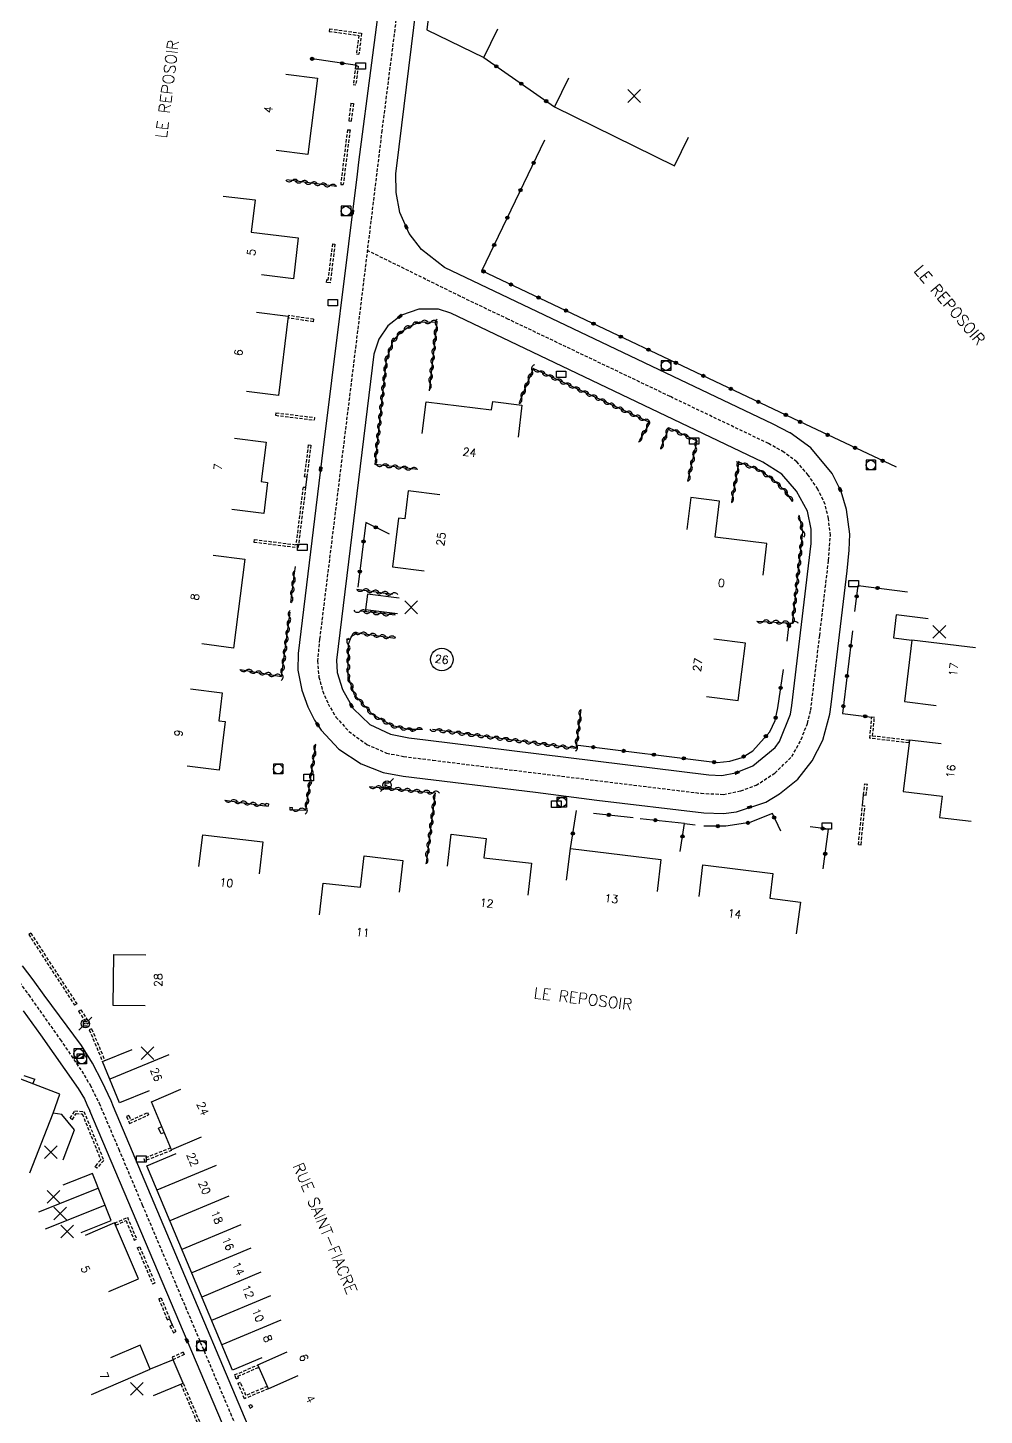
# Model space of a CAD drawing. Header units: millimetres. Extents: x 139999 to 141000, y 129000 to 130000.
# Drawn here: x 140274.7 to 140424.1, y 129657.5 to 129874.3 of the extents above; entities that cross this region are included whole.
import ezdxf
from ezdxf.enums import TextEntityAlignment as Align

# ---------------------------------------------------------------- set-up
doc = ezdxf.new("R2010")
doc.units = ezdxf.units.MM
doc.linetypes.add('DASHED', pattern=[0.75, 0.5, -0.25])
doc.layers.get('0').update_dxf_attribs({"linetype": 'CONTINUOUS'})
for name, color, linetype in [('W0001', 6, 'DASHED'), ('W0008', 7, 'CONTINUOUS'), ('W0100', 7, 'CONTINUOUS'), ('W0112', 1, 'DASHED'), ('W0310', 3, 'CONTINUOUS'), ('W0322', 7, 'CONTINUOUS'), ('W0334', 7, 'CONTINUOUS'), ('W0400', 7, 'CONTINUOUS'), ('W0420', 7, 'CONTINUOUS'), ('W0471', 7, 'CONTINUOUS'), ('W0989', 7, 'CONTINUOUS'), ('W0991', 7, 'CONTINUOUS'), ('W1102', 7, 'CONTINUOUS'), ('w1471', 7, 'CONTINUOUS')]:
    doc.layers.add(name, color=color, linetype=linetype)
doc.styles.get("Standard").update_dxf_attribs({"font": 'romans.shx', "width": 0.85})

# ---------------------------------------------------------------- blocks, each defined once
blk = doc.blocks.new('t310o')
at = {"color": 0, "linetype": 'Continuous'}
for centre, start, end in [((-0.5, 0.38), 216.8699, 323.1304), ((0.5, -0.37), 36.8699, 143.1303)]:
    blk.add_arc(centre, 0.625, start, end, dxfattribs=at)
blk = doc.blocks.new('t322o')
at = {"color": 0, "linetype": 'Continuous'}
for radius in [0.25, 0.15]:
    blk.add_circle((0, 0), radius, dxfattribs=at)
blk = doc.blocks.new('t991o')
at = {"color": 0, "linetype": 'Continuous'}
for p, q in [((-1, 1), (1, -1)), ((-1, -1), (1, 1))]:
    blk.add_line(p, q, dxfattribs=at)
blk = doc.blocks.new('T1471')
at = {"color": 0, "linetype": 'Continuous', "flags": 128}
blk.add_lwpolyline([(-0.75, -0.5), (-0.75, 0.5), (0.75, 0.5), (0.75, -0.5), (-0.75, -0.5)], dxfattribs=at)
blk = doc.blocks.new('T420')
for p, q in [((0.75, 0.75), (-0.75, 0.75)), ((-0.75, 0.75), (-0.75, -0.75)), ((0.75, 0.75), (0.75, -0.75)), ((0.75, -0.75), (-0.75, -0.75))]:
    blk.add_line(p, q)
blk.add_ellipse((0, 0), major_axis=(-0.53, 0.53), ratio=1, start_param=3.926991, end_param=10.210176)
blk = doc.blocks.new('T400')
at = {"color": 0, "linetype": 'ByBlock', "lineweight": -2}
for p, q in [((-0.15, -0.25), (-0.15, 0.3)), ((-0.15, 0.3), (0.15, 0.3)), ((-0.15, 0.15), (0.15, 0.15)), ((-0.15, 0), (0.15, 0)), ((0.15, 0.3), (0.15, -0.25)), ((-0.15, -0.15), (0.15, -0.15)), ((-0.15, -0.25), (-0.15, -0.3)), ((-0.15, -0.3), (0.15, -0.3)), ((0.15, -0.3), (0.15, -0.25))]:
    blk.add_line(p, q, dxfattribs=at)
blk = doc.blocks.new('T471')
for p, q in [((-0.333334, 0.333334), (-0.333334, -0.333334)), ((-0.333334, 0.333334), (0.333334, 0.333334)), ((-0.333334, 0), (0, 0)), ((0.500001, 0.500001), (1.000002, 1.000002)), ((-0.500001, -0.500001), (-1.000002, -1.000002)), ((-0.333334, -0.333334), (0.333334, -0.333334))]:
    blk.add_line(p, q)
blk.add_ellipse((0, 0), major_axis=(0.471405, 0.471405), ratio=1, start_param=5.4977871438, end_param=11.780972451)

msp = doc.modelspace()

# ---------------------------------------------------------------- linework, layer by layer
at = {"layer": 'W0001'}
for points in [[(140332.53, 129877.74), (140330.05, 129858.21), (140325.97, 129824.66), (140320.32, 129778.74), (140319.98, 129775.34), (140320.2, 129772.83), (140320.8, 129770.62), (140321.63, 129768.66), (140322.87, 129766.57), (140324.88, 129764.33), (140327.7, 129762.3), (140330.78, 129760.94), (140333.44, 129760.42), (140338.02, 129759.83), (140364.9, 129756.5), (140379.9, 129754.66), (140383.39, 129754.5), (140386.09, 129755.06), (140388.5, 129755.91), (140391.41, 129757.83), (140394.08, 129760.41), (140395.55, 129763.07), (140396.5, 129765.59), (140397.03, 129767.63), (140398.43, 129779.31), (140399.81, 129791.04), (140400.1, 129794.95), (140399.8, 129797.57), (140399.28, 129799.79), (140398.14, 129802.18), (140396.62, 129804.38), (140394.85, 129806.45), (140392.83, 129807.95), (140390.45, 129809.29), (140375.06, 129816.65), (140349.82, 129828.7), (140342.3, 129832.29), (140327.77, 129839.46)], [(140211.04, 129760.89), (140217.78, 129757.11), (140221.04, 129755.45), (140241.68, 129744.92), (140250.47, 129740.46), (140260.82, 129735.18), (140266.09, 129732.12), (140269.14, 129729.71), (140271.23, 129727.81), (140272.55, 129726.34), (140274.88, 129723.16), (140279.81, 129716.19), (140283.16, 129711.28), (140284.46, 129709.11), (140285.88, 129706.26), (140288.94, 129699.08), (140292.63, 129690.36), (140299.35, 129674.46), (140306.38, 129657.84), (140312.86, 129642.51), (140316.64, 129633.57), (140318.76, 129626.14), (140319.05, 129620.25)]]:
    msp.add_lwpolyline(points, dxfattribs=at)
at = {"layer": 'W0008'}
for points in [[(140332.46, 129899.86), (140326.38, 129853.26), (140326.16, 129851.36), (140320.83, 129808.29), (140316.99, 129776.5), (140316.93, 129773.88), (140317.55, 129770.77), (140318.46, 129768.17), (140319.54, 129766.07), (140320.57, 129764.53), (140323.33, 129761.55), (140326.83, 129759.28), (140330.23, 129757.92), (140333.35, 129757.35), (140354.05, 129754.82), (140363.64, 129753.6), (140380.34, 129751.6), (140383.42, 129751.52), (140385.42, 129751.75), (140390, 129753.27), (140392.17, 129754.56), (140395.01, 129756.87), (140397.25, 129759.71), (140398.93, 129762.98), (140399.99, 129767), (140400.2, 129768.55), (140402.7, 129789.42), (140403.02, 129792.62), (140403.12, 129795.14), (140402.61, 129798.98), (140401.77, 129801.79), (140400.4, 129804.6), (140397.04, 129808.63), (140393.82, 129810.99), (140393.76, 129810.99), (140391.15, 129812.31), (140339.85, 129836.78), (140336.25, 129839.6), (140334.31, 129842.13), (140332.85, 129845.37), (140332.3, 129848.49), (140332.23, 129851.46), (140332.38, 129852.69), (140338.08, 129898.94)], [(140396.52, 129798.71), (140394.79, 129801.84), (140392.52, 129804.5), (140389.56, 129806.38), (140340.83, 129829.67), (140338.9, 129830.28), (140335.81, 129830.28), (140333.13, 129829.35), (140330.98, 129827.69), (140329.57, 129825.62), (140328.8, 129823.26), (140322.98, 129775.48), (140323.07, 129773.53), (140323.87, 129770.89), (140325.54, 129767.91), (140328.16, 129765.43), (140331.4, 129763.92), (140334.28, 129763.35), (140336.87, 129763.02), (140381.12, 129757.53), (140383.14, 129757.44), (140385.3, 129757.85), (140388, 129758.93), (140391.49, 129761.83), (140392.16, 129762.73), (140393.86, 129767.03), (140394.09, 129768.38), (140397.07, 129793.66), (140397.08, 129795.94), (140396.52, 129798.71)], [(140318.92, 129632.81), (140288.15, 129705.68), (140287.74, 129706.6), (140286.34, 129709.57), (140284.83, 129712.49), (140283.12, 129715.25), (140279.7, 129719.88), (140277.29, 129723.13), (140275.59, 129725.55), (140273.94, 129727.69)], [(140274.02, 129720.7), (140276.7, 129716.94), (140282.63, 129708.53), (140283.59, 129706.93), (140283.98, 129706.04), (140284.42, 129705.04), (140284.38, 129705.13), (140315.65, 129631.26)]]:
    msp.add_lwpolyline(points, dxfattribs=at)
at = {"layer": 'W0100'}
for points in [[(140340.1, 129898.71), (140337.06, 129873.94), (140337.07, 129873.91), (140345.98, 129869.58), (140348.16, 129874.08)], [(140315.05, 129866.99), (140320.01, 129866.36), (140318.5, 129854.44), (140313.54, 129855.07)], [(140359.2, 129866.4), (140356.99, 129861.91), (140375.73, 129852.69), (140377.93, 129857.17)], [(140305.27, 129847.95), (140310.24, 129847.37), (140309.65, 129842.3), (140316.97, 129841.45), (140316.22, 129835.05), (140311.26, 129835.63)], [(140310.45, 129829.83), (140315.42, 129829.21), (140313.88, 129816.8), (140308.91, 129817.41)], [(140336.35, 129810.88), (140336.96, 129815.84), (140347.19, 129814.57), (140347.35, 129815.85), (140351.93, 129815.28), (140351.31, 129810.32)], [(140307.02, 129810.12), (140311.98, 129809.5), (140311.21, 129803.35), (140312.2, 129803.23), (140311.59, 129798.36), (140306.63, 129798.98)], [(140339.12, 129801.27), (140334.16, 129801.9), (140333.61, 129797.53), (140332.64, 129797.66), (140331.68, 129790.05), (140336.64, 129789.42)], [(140389.58, 129788.74), (140390.19, 129793.7), (140382.1, 129794.69), (140382.78, 129800.3), (140378.3, 129800.85), (140377.7, 129795.88)], [(140303.7, 129791.87), (140308.66, 129791.24), (140306.89, 129777.35), (140301.93, 129777.99)], [(140332.77, 129785.17), (140327.81, 129785.78), (140327.51, 129783.35), (140332.47, 129782.75)], [(140415.35, 129781.91), (140410.39, 129782.52), (140409.95, 129778.94), (140412.82, 129778.59), (140411.65, 129768.99), (140416.61, 129768.38)], [(140380.75, 129769.76), (140385.71, 129769.14), (140386.83, 129778.11), (140381.87, 129778.73)], [(140300.16, 129770.98), (140305.12, 129770.35), (140304.57, 129765.99), (140305.57, 129765.86), (140304.61, 129758.26), (140299.65, 129758.88)], [(140417.39, 129762.37), (140412.43, 129762.97), (140411.46, 129754.93), (140417.54, 129754.2), (140417.14, 129750.9), (140422.1, 129750.3)], [(140301.48, 129743.22), (140302.07, 129748.18), (140311.45, 129747.07), (140310.87, 129742.1)], [(140340.29, 129743.29), (140340.87, 129748.26), (140346.33, 129747.62), (140345.98, 129744.6), (140353.42, 129743.73), (140352.84, 129738.76)], [(140320.3, 129735.67), (140320.85, 129740.64), (140326.71, 129740), (140327.27, 129744.89), (140333.33, 129744.17), (140332.74, 129739.2)], [(140358.89, 129741.08), (140359.5, 129746.04), (140373.62, 129744.31), (140373.02, 129739.34)], [(140379.58, 129738.52), (140380.19, 129743.49), (140391.1, 129742.16), (140390.62, 129738.27), (140395.41, 129737.64), (140394.76, 129732.69)], [(140293.07, 129721.45), (140288.07, 129721.51), (140288.17, 129729.5), (140293.17, 129729.44)], [(140293.69, 129708.2), (140289.06, 129706.3), (140286.41, 129712.76), (140291.03, 129714.66)], [(140280.25, 129697.4), (140282.05, 129702.07), (140280.04, 129704.48), (140278.68, 129704.71), (140279.73, 129707.65), (140268.19, 129712.1), (140266.4, 129707.43)], [(140301.81, 129700.93), (140297.2, 129698.98), (140294.04, 129706.49), (140298.64, 129708.43)], [(140311.31, 129666.47), (140306.7, 129664.54), (140293.33, 129696.46), (140297.94, 129698.39)], [(140283.1, 129686.07), (140287.75, 129687.91), (140284.84, 129695.27), (140280.19, 129693.44)], [(140287.42, 129676.86), (140292.01, 129678.83), (140288.27, 129687.56), (140283.68, 129685.59)], [(140294.39, 129660.58), (140299, 129662.52), (140297.46, 129666.19), (140293.87, 129664.69), (140292.27, 129668.44), (140287.67, 129666.47)], [(140316.9, 129663.68), (140312.33, 129661.66), (140310.68, 129665.38), (140315.26, 129667.4)]]:
    msp.add_lwpolyline(points, dxfattribs=at)
at = {"layer": 'W0112'}
for p, q in [((140321.86, 129874.09), (140321.8, 129873.69)), ((140326.07, 129870.18), (140326.46, 129870.12)), ((140325.95, 129868.3), (140326.35, 129868.26)), ((140325.97, 129865.29), (140325.57, 129865.34)), ((140325.21, 129862.45), (140325.61, 129862.4)), ((140324.86, 129859.71), (140325.26, 129859.66)), ((140324.67, 129858.33), (140325.07, 129858.28)), ((140323.61, 129849.79), (140324.01, 129849.75)), ((140322.32, 129840.51), (140322.72, 129840.46)), ((140321.39, 129834.88), (140321.33, 129834.48)), ((140315.44, 129829.3), (140315.38, 129828.91)), ((140319.38, 129828.71), (140319.32, 129828.32)), ((140313.5, 129814.11), (140313.45, 129813.71)), ((140319.53, 129813.36), (140319.48, 129812.97)), ((140318.55, 129809.09), (140318.95, 129809.04)), ((140317.93, 129804.15), (140318.33, 129804.1)), ((140317.73, 129802.51), (140316.62, 129793.49)), ((140318.13, 129802.46), (140316.96, 129793.04)), ((140317.73, 129802.51), (140318.13, 129802.46)), ((140310.11, 129794.31), (140310.06, 129793.91)), ((140310.06, 129793.91), (140316.96, 129793.04)), ((140310.11, 129794.31), (140316.62, 129793.49)), ((140406.58, 129766.62), (140406.98, 129766.58)), ((140412.39, 129762.93), (140412.35, 129762.53)), ((140405.47, 129756.13), (140405.87, 129756.09)), ((140311.89, 129752.7), (140311.95, 129753.1)), ((140312.32, 129753.04), (140312.26, 129752.65)), ((140405.1, 129752.77), (140405.5, 129752.73)), ((140405.29, 129754.42), (140405.69, 129754.38)), ((140315.68, 129752.5), (140315.65, 129752.1)), ((140316.02, 129752.07), (140316.06, 129752.47)), ((140404.48, 129746.66), (140404.88, 129746.62)), ((140275.21, 129732.81), (140274.88, 129732.6)), ((140282.39, 129721.78), (140282.05, 129721.56)), ((140282.67, 129720.61), (140283, 129720.83)), ((140283.99, 129718.63), (140284.32, 129718.85)), ((140284.71, 129717.87), (140284.35, 129717.72)), ((140281.38, 129703.9), (140281.72, 129703.7)), ((140290.5, 129704.34), (140290.14, 129704.17)), ((140293.45, 129704.78), (140293.61, 129704.42)), ((140285.5, 129696.08), (140285.2, 129696.35)), ((140292.84, 129697.61), (140292.99, 129697.23)), ((140288.32, 129687.54), (140288.49, 129687.18)), ((140291.37, 129684.87), (140291.74, 129685.02)), ((140291.85, 129683.68), (140292.22, 129683.83)), ((140294.24, 129678.02), (140294.61, 129678.17)), ((140295.19, 129675.71), (140295.56, 129675.86)), ((140296.53, 129672.43), (140296.9, 129672.58)), ((140296.93, 129671.45), (140297.29, 129671.64)), ((140297.49, 129670.38), (140297.85, 129670.57)), ((140299.03, 129667.35), (140297.29, 129666.56)), ((140297.29, 129666.56), (140297.46, 129666.19)), ((140298.64, 129662.36), (140313.85, 129626.74)), ((140307.31, 129663.2), (140307.68, 129663.36)), ((140307.58, 129662.51), (140307.94, 129662.67)), ((140309.26, 129659.02), (140309.61, 129659.21)), ((140309.47, 129658.62), (140309.82, 129658.8))]:
    msp.add_line(p, q, dxfattribs=at)
for points in [[(140321.86, 129874.09), (140326.87, 129873.39), (140326.46, 129870.12)], [(140321.8, 129873.69), (140326.43, 129873.05), (140326.07, 129870.18)], [(140325.95, 129868.3), (140325.57, 129865.34)], [(140326.35, 129868.26), (140325.97, 129865.29)], [(140325.21, 129862.45), (140324.86, 129859.71)], [(140325.61, 129862.4), (140325.26, 129859.66)], [(140324.67, 129858.33), (140323.61, 129849.79)], [(140325.07, 129858.28), (140324.01, 129849.75)], [(140322.72, 129840.46), (140321.96, 129834.38), (140321.33, 129834.48)], [(140322.32, 129840.51), (140321.61, 129834.84), (140321.39, 129834.88)], [(140319.32, 129828.32), (140315.38, 129828.91)], [(140319.38, 129828.71), (140315.44, 129829.3)], [(140313.45, 129813.71), (140319.48, 129812.97)], [(140313.5, 129814.11), (140319.53, 129813.36)], [(140318.55, 129809.09), (140317.93, 129804.15)], [(140318.95, 129809.04), (140318.33, 129804.1)], [(140412.35, 129762.53), (140406.25, 129763.26), (140406.58, 129766.62)], [(140412.39, 129762.93), (140406.69, 129763.61), (140406.98, 129766.58)], [(140405.29, 129754.42), (140405.47, 129756.13)], [(140405.69, 129754.38), (140405.87, 129756.09)], [(140311.89, 129752.7), (140312.26, 129752.65)], [(140311.95, 129753.1), (140312.32, 129753.04)], [(140404.48, 129746.66), (140405.1, 129752.77)], [(140404.88, 129746.62), (140405.5, 129752.73)], [(140315.65, 129752.1), (140316.02, 129752.07)], [(140315.68, 129752.5), (140316.06, 129752.47)], [(140274.88, 129732.6), (140282.05, 129721.56)], [(140275.21, 129732.81), (140282.39, 129721.78)], [(140282.67, 129720.61), (140283.99, 129718.63)], [(140283, 129720.83), (140284.32, 129718.85)], [(140284.35, 129717.72), (140286.41, 129712.76)], [(140284.71, 129717.87), (140286.78, 129712.92)], [(140281.38, 129703.9), (140282.07, 129705.06), (140283.51, 129704.95), (140286.6, 129697.32), (140285.5, 129696.08)], [(140281.72, 129703.7), (140282.28, 129704.64), (140283.24, 129704.57), (140286.14, 129697.4), (140285.2, 129696.35)], [(140290.14, 129704.17), (140290.65, 129703.1), (140293.61, 129704.42)], [(140290.5, 129704.34), (140290.84, 129703.62), (140293.45, 129704.78)], [(140297.07, 129699.26), (140292.84, 129697.61)], [(140297.21, 129698.88), (140292.99, 129697.23)], [(140288.32, 129687.54), (140290.3, 129688.44), (140291.74, 129685.02)], [(140288.49, 129687.18), (140290.09, 129687.91), (140291.37, 129684.87)], [(140291.85, 129683.68), (140294.24, 129678.02)], [(140292.22, 129683.83), (140294.61, 129678.17)], [(140295.19, 129675.71), (140296.53, 129672.43)], [(140295.56, 129675.86), (140296.9, 129672.58)], [(140296.93, 129671.45), (140297.49, 129670.38)], [(140297.29, 129671.64), (140297.85, 129670.57)], [(140299.03, 129667.35), (140299.18, 129666.99), (140297.46, 129666.19)], [(140307.31, 129663.2), (140307.05, 129663.81), (140310.67, 129665.37)], [(140307.68, 129663.36), (140307.57, 129663.6), (140310.83, 129665.01)], [(140299, 129662.52), (140314.33, 129626.65)], [(140312.33, 129661.66), (140308.6, 129660.09), (140307.58, 129662.51)], [(140312.18, 129662.02), (140308.81, 129660.61), (140307.94, 129662.67)], [(140309.26, 129659.02), (140309.47, 129658.62)], [(140309.61, 129659.21), (140309.82, 129658.8)]]:
    msp.add_lwpolyline(points, dxfattribs=at)
at = {"layer": 'W0310'}
for p, q in [((140322.96, 129849.47), (140315.2, 129850.49)), ((140371.92, 129812.6), (140370.21, 129809.72)), ((140374.84, 129811.74), (140373.58, 129808.52)), ((140379.27, 129809.65), (140374.84, 129811.74)), ((140377.84, 129803.4), (140379.27, 129809.65)), ((140335.61, 129805.25), (140328.98, 129806.05)), ((140315.84, 129784.49), (140316.42, 129789.07)), ((140326.12, 129786.53), (140331.68, 129785.79)), ((140332.14, 129782.47), (140326.64, 129783.13)), ((140388.6, 129781.56), (140394.2, 129781.26)), ((140361.13, 129767.73), (140360.35, 129761.68)), ((140360.35, 129761.68), (140337.96, 129764.62)), ((140305.53, 129753.61), (140311.78, 129752.72))]:
    msp.add_line(p, q, dxfattribs=at)
for points in [[(140328.98, 129806.05), (140330.75, 129822.4), (140331.78, 129825.22), (140333, 129826.72), (140334.3, 129827.6), (140336.01, 129828.31), (140338.62, 129828.27), (140337.43, 129817.51)], [(140371.92, 129812.6), (140353.66, 129821.02), (140351.5, 129815.64)], [(140394.2, 129800.26), (140393.02, 129801.89), (140391.38, 129803.45), (140389.02, 129805.13), (140385.82, 129806.37), (140384.65, 129800.18)], [(140394.2, 129781.26), (140395.78, 129795.52), (140395.28, 129797.96)], [(140307.89, 129774.01), (140314.39, 129772.9), (140315.72, 129782.96)], [(140336.39, 129764.65), (140334.19, 129764.62), (140331.71, 129765.19), (140328.57, 129766.95), (140325.78, 129770.07), (140324.79, 129772.94), (140324.83, 129777.98), (140325.31, 129779.23), (140326.19, 129779.72), (140332.13, 129778.91)], [(140316.1, 129752.15), (140318.17, 129752.03), (140319.73, 129762.28)], [(140328.09, 129755.72), (140338.39, 129754.73), (140336.95, 129743.79)]]:
    msp.add_lwpolyline(points, dxfattribs=at)
at = {"layer": 'W0322'}
for p, q in [((140326.2, 129868.34), (140318.83, 129869.45)), ((140345.98, 129869.58), (140356.99, 129861.91)), ((140410.41, 129805.6), (140395.29, 129812.72)), ((140316.42, 129789.07), (140316.54, 129790.11)), ((140393.36, 129778.42), (140393.67, 129781.11)), ((140359.5, 129746.04), (140360.43, 129751.97)), ((140363.12, 129751.56), (140369.28, 129750.87)), ((140370.39, 129750.71), (140377.3, 129749.99)), ((140376.65, 129745.59), (140377.3, 129749.96)), ((140377.3, 129749.96), (140378.99, 129749.73))]:
    msp.add_line(p, q, dxfattribs=at)
for points in [[(140395.28, 129812.76), (140345.66, 129836.3), (140355.49, 129856.74)], [(140331.23, 129795.12), (140327.56, 129796.99), (140326.29, 129786.86)], [(140403.89, 129783.08), (140404.43, 129787.13), (140412.14, 129786.13)], [(140403.56, 129780.05), (140401.97, 129767.12), (140406.57, 129766.56)], [(140390.64, 129764.27), (140391.47, 129766.06), (140391.89, 129768.01), (140392.76, 129774.02)], [(140360.72, 129762.16), (140382.39, 129759.48), (140384.39, 129759.68), (140386.31, 129760.26), (140387.99, 129761.31), (140390.64, 129764.27)], [(140392.35, 129748.74), (140391.03, 129751.49), (140387.52, 129750.09), (140383.79, 129749.53), (140380.34, 129749.55)], [(140398.98, 129742.87), (140399.78, 129749.05), (140396.93, 129749.41)]]:
    msp.add_lwpolyline(points, dxfattribs=at)
at = {"layer": 'W0334'}
for p, q in [((140275.54, 129709.27), (140275.82, 129709.99)), ((140295.68, 129702.58), (140295.17, 129702.37)), ((140296.07, 129701.66), (140295.56, 129701.45))]:
    msp.add_line(p, q, dxfattribs=at)
for points in [[(140318.33, 129804.1), (140318.13, 129802.46)], [(140405.1, 129752.77), (140405.29, 129754.42)], [(140274.14, 129710.59), (140275.82, 129709.99)], [(140295.56, 129701.45), (140295.17, 129702.37)], [(140296.9, 129672.58), (140297.29, 129671.64)]]:
    msp.add_lwpolyline(points, dxfattribs=at)
at = {"layer": 'W1102'}
for p, q in [((140422.75, 129777.37), (140412.82, 129778.59)), ((140296.79, 129713.81), (140287.54, 129710.01)), ((140275.08, 129695.38), (140278.68, 129704.71)), ((140304.15, 129696.52), (140294.92, 129692.66)), ((140276.45, 129689.28), (140285.75, 129692.96)), ((140277.49, 129686.64), (140286.8, 129690.32)), ((140306.15, 129691.74), (140296.93, 129687.88)), ((140308.04, 129687.24), (140298.81, 129683.38)), ((140309.56, 129683.59), (140300.34, 129679.73)), ((140311.13, 129679.84), (140301.91, 129675.98)), ((140312.66, 129676.18), (140303.44, 129672.32)), ((140314.25, 129672.38), (140305.03, 129668.52)), ((140284.68, 129660.76), (140293.87, 129664.69))]:
    msp.add_line(p, q, dxfattribs=at)
msp.add_circle((140339.4, 129775.58), 1.76, dxfattribs=at)

# ---------------------------------------------------------------- block references
at = {"layer": 'W0310'}
for p, rotation in [((140316.02, 129850.38), 172.5127115683974), ((140317.51, 129850.19), 172.5127115683974), ((140319, 129849.99), 172.5127115683974), ((140320.48, 129849.8), 172.5127115683974), ((140321.97, 129849.6), 172.5127115683974), ((140336.21, 129828.3), 359.0770819664392), ((140337.71, 129828.28), 359.0770819664392), ((140338.55, 129827.68), 263.679136367888), ((140332.45, 129826.04), 50.92767646172366), ((140333.51, 129827.07), 34.02469055048676), ((140334.81, 129827.81), 22.58651436209655), ((140338.39, 129826.19), 263.679136367888), ((140331.11, 129823.39), 69.82614706490136), ((140331.63, 129824.8), 69.82614706490136), ((140338.06, 129823.21), 263.679136367888), ((140338.22, 129824.7), 263.679136367888), ((140330.7, 129821.96), 83.81519980156433), ((140337.89, 129821.72), 263.679136367888), ((140330.38, 129818.97), 83.81519980156433), ((140330.54, 129820.47), 83.81519980156433), ((140337.73, 129820.23), 263.679136367888), ((140352.95, 129819.26), 248.1636617403871), ((140353.51, 129820.65), 248.1636617403871), ((140354.66, 129820.56), 155.2450778309545), ((140356.02, 129819.93), 155.2450778309545), ((140357.39, 129819.3), 155.2450778309545), ((140330.21, 129817.48), 83.81519980156433), ((140337.56, 129818.74), 263.679136367888), ((140352.4, 129817.87), 248.1636617403871), ((140358.75, 129818.67), 155.2450778309545), ((140360.11, 129818.05), 155.2450778309545), ((140361.47, 129817.42), 155.2450778309545), ((140330.05, 129815.99), 83.81519980156433), ((140351.84, 129816.48), 248.1636617403871), ((140362.83, 129816.79), 155.2450778309545), ((140364.2, 129816.16), 155.2450778309545), ((140365.56, 129815.53), 155.2450778309545), ((140366.92, 129814.9), 155.2450778309545), ((140329.73, 129813.01), 83.81519980156433), ((140329.89, 129814.5), 83.81519980156433), ((140368.28, 129814.28), 155.2450778309545), ((140369.64, 129813.65), 155.2450778309545), ((140371.01, 129813.02), 155.2450778309545), ((140329.57, 129811.52), 83.81519980156433), ((140370.64, 129810.45), 239.3297284497182), ((140371.4, 129811.74), 239.3297284497182), ((140374.48, 129810.81), 248.5893001070022), ((140375.65, 129811.36), 154.6850302499054), ((140377.01, 129810.72), 154.6850302499054), ((140329.24, 129808.54), 83.81519980156433), ((140329.41, 129810.03), 83.81519980156433), ((140373.93, 129809.42), 248.5893001070022), ((140378.37, 129810.08), 154.6850302499054), ((140379.07, 129808.76), 77.06511676384108), ((140329.08, 129807.04), 83.81519980156433), ((140378.4, 129805.84), 77.06511676384108), ((140378.73, 129807.3), 77.06511676384108), ((140330.15, 129805.91), 173.1387362680865), ((140331.64, 129805.73), 173.1387362680865), ((140333.12, 129805.55), 173.1387362680865), ((140334.61, 129805.37), 173.1387362680865), ((140378.06, 129804.38), 77.06511676384108), ((140385.38, 129804.01), 259.3148353154286), ((140385.65, 129805.49), 259.3148353154286), ((140386.39, 129806.15), 158.9527771535365), ((140387.79, 129805.61), 158.9527771535365), ((140389.16, 129805.03), 144.466912480369), ((140390.38, 129804.16), 144.466912480369), ((140385.1, 129802.54), 259.3148353154286), ((140391.58, 129803.26), 136.5047309235807), ((140392.67, 129802.23), 136.5047309235807), ((140384.82, 129801.07), 259.3148353154286), ((140393.62, 129801.07), 125.8953191285916), ((140395.45, 129797.14), 101.5626615485684), ((140395.75, 129795.67), 101.5626615485684), ((140395.63, 129794.18), 83.67966673285594), ((140395.3, 129791.2), 83.67966673285594), ((140395.47, 129792.69), 83.67966673285594), ((140395.14, 129789.71), 83.67966673285594), ((140316.15, 129786.97), 82.87342827788369), ((140316.34, 129788.46), 82.87342827788369), ((140394.81, 129786.73), 83.67966673285594), ((140394.97, 129788.22), 83.67966673285594), ((140315.97, 129785.48), 82.87342827788369), ((140327.11, 129786.4), 352.3897356471157), ((140328.6, 129786.2), 352.3897356471157), ((140330.09, 129786), 352.3897356471157), ((140331.57, 129785.8), 352.3897356471157), ((140394.64, 129785.24), 83.67966673285594), ((140315.62, 129782.22), 82.5046366039171), ((140326.68, 129783.13), 173.1123941435621), ((140328.17, 129782.95), 173.1123941435621), ((140329.66, 129782.77), 173.1123941435621), ((140394.31, 129782.25), 83.67966673285594), ((140394.48, 129783.74), 83.67966673285594), ((140315.42, 129780.74), 82.5046366039171), ((140331.15, 129782.59), 173.1123941435621), ((140389.6, 129781.51), 356.9334907111891), ((140391.1, 129781.43), 356.9334907111891), ((140392.6, 129781.35), 356.9334907111891), ((140394.09, 129781.26), 356.9334907111891), ((140315.03, 129777.76), 82.5046366039171), ((140315.23, 129779.25), 82.5046366039171), ((140325.36, 129779.26), 29.12612783820701), ((140324.83, 129777.87), 89.59071899514804), ((140326.73, 129779.65), 352.22548531295), ((140328.21, 129779.45), 352.22548531295), ((140329.7, 129779.24), 352.22548531295), ((140331.19, 129779.04), 352.22548531295), ((140314.84, 129776.27), 82.5046366039171), ((140324.82, 129776.37), 89.59071899514804), ((140314.64, 129774.79), 82.5046366039171), ((140324.79, 129773.38), 89.59071899514804), ((140324.8, 129774.88), 89.59071899514804), ((140308.87, 129773.84), 350.3678864389285), ((140310.35, 129773.59), 350.3678864389285), ((140311.83, 129773.34), 350.3678864389285), ((140313.31, 129773.09), 350.3678864389285), ((140314.44, 129773.3), 82.5046366039171), ((140325.14, 129771.93), 109.0688417532507), ((140325.63, 129770.51), 109.0688417532507), ((140326.47, 129769.3), 131.6924767008829), ((140327.47, 129768.18), 131.6924767008829), ((140328.46, 129767.06), 131.6924767008829), ((140329.74, 129766.29), 150.7783260866615), ((140331.05, 129765.56), 150.7783260866615), ((140360.81, 129765.25), 262.6924422827387), ((140361, 129766.74), 262.6924422827387), ((140332.43, 129765.02), 167.1877041349071), ((140333.9, 129764.69), 167.1877041349071), ((140335.39, 129764.64), 180.7291956489596), ((140338.54, 129764.54), 172.5194291237881), ((140340.02, 129764.34), 172.5194291237881), ((140341.51, 129764.15), 172.5194291237881), ((140343, 129763.95), 172.5194291237881), ((140344.49, 129763.76), 172.5194291237881), ((140345.97, 129763.56), 172.5194291237881), ((140347.46, 129763.37), 172.5194291237881), ((140348.95, 129763.17), 172.5194291237881), ((140360.62, 129763.77), 262.6924422827387), ((140319.58, 129761.34), 81.37311257509042), ((140350.43, 129762.98), 172.5194291237881), ((140351.92, 129762.78), 172.5194291237881), ((140353.41, 129762.59), 172.5194291237881), ((140354.9, 129762.39), 172.5194291237881), ((140356.38, 129762.2), 172.5194291237881), ((140357.87, 129762), 172.5194291237881), ((140359.36, 129761.8), 172.5194291237881), ((140360.43, 129762.28), 262.6924422827387), ((140319.13, 129758.38), 81.37311257509042), ((140319.36, 129759.86), 81.37311257509042), ((140318.91, 129756.89), 81.37311257509042), ((140318.46, 129753.93), 81.37311257509042), ((140318.68, 129755.41), 81.37311257509042), ((140329.09, 129755.62), 354.5473490378816), ((140330.58, 129755.48), 354.5473490378816), ((140332.08, 129755.34), 354.5473490378816), ((140333.57, 129755.19), 354.5473490378816), ((140335.06, 129755.05), 354.5473490378816), ((140336.56, 129754.91), 354.5473490378816), ((140338.05, 129754.77), 354.5473490378816), ((140306.52, 129753.47), 351.9507194853214), ((140308.01, 129753.26), 351.9507194853214), ((140309.49, 129753.05), 351.9507194853214), ((140310.98, 129752.84), 351.9507194853214), ((140318.23, 129752.45), 81.37311257509042), ((140338.04, 129752.1), 262.4769381476061), ((140338.24, 129753.59), 262.4769381476061), ((140317.09, 129752.09), 356.7728848502476), ((140337.85, 129750.62), 262.4769381476061), ((140337.45, 129747.64), 262.4769381476061), ((140337.65, 129749.13), 262.4769381476061), ((140337.26, 129746.15), 262.4769381476061), ((140337.06, 129744.67), 262.4769381476061)]:
    msp.add_blockref('t310o', p, dxfattribs=dict(at, rotation=rotation))
at = {"layer": 'W0322'}
for p, rotation in [((140319.15, 129869.4), 171.4567673313406), ((140323.85, 129868.7), 171.4567673313406), ((140347.92, 129868.23), 325.1328301535101), ((140351.82, 129865.51), 325.1328301535101), ((140355.72, 129862.79), 325.1328301535101), ((140353.76, 129853.15), 64.31161917184878), ((140351.7, 129848.88), 64.31161917184878), ((140349.64, 129844.59), 64.31161917184878), ((140347.59, 129840.31), 64.31161917184878), ((140345.93, 129836.18), 154.6138994512418), ((140350.22, 129834.14), 154.6138994512418), ((140354.51, 129832.1), 154.6138994512418), ((140358.8, 129830.07), 154.6138994512418), ((140363.09, 129828.03), 154.6138994512418), ((140367.38, 129825.99), 154.6138994512418), ((140371.68, 129823.96), 154.6138994512418), ((140375.97, 129821.92), 154.6138994512418), ((140380.26, 129819.88), 154.6138994512418), ((140384.55, 129817.85), 154.6138994512418), ((140388.84, 129815.81), 154.6138994512418), ((140393.13, 129813.77), 154.6138994512418), ((140395.37, 129812.68), 154.7962634495873), ((140399.67, 129810.65), 154.7962634495873), ((140403.96, 129808.63), 154.7962634495873), ((140408.26, 129806.61), 154.7962634495873), ((140329.11, 129796.2), 152.918411603298), ((140327.19, 129794), 262.8484098901161), ((140326.6, 129789.29), 262.8484098901161), ((140404.21, 129785.43), 82.46293922913361), ((140407.44, 129786.74), 352.5915400856102), ((140393.63, 129780.78), 83.51508266738854), ((140403.27, 129777.7), 262.9917357597621), ((140402.69, 129772.98), 262.9917357597621), ((140392.34, 129771.14), 81.76315421947425), ((140402.11, 129768.27), 262.9917357597621), ((140391.55, 129766.46), 77.75482528355771), ((140405.54, 129766.69), 353.0745022086206), ((140390.02, 129763.58), 48.11668457906758), ((140363.08, 129761.87), 352.9602645183332), ((140367.8, 129761.29), 352.9602645183332), ((140372.51, 129760.7), 352.9602645183332), ((140377.22, 129760.12), 352.9602645183332), ((140381.94, 129759.54), 352.9602645183332), ((140386.55, 129760.41), 31.98985682432081), ((140365.48, 129751.29), 353.6423362833286), ((140372.75, 129750.47), 354.0743940554212), ((140391.32, 129750.88), 115.6166641595674), ((140359.87, 129748.39), 81.12614517175504), ((140382.52, 129749.54), 179.651017244574), ((140387.23, 129750.05), 188.5623619207227), ((140398.89, 129749.16), 172.6270492255221), ((140377, 129747.94), 81.53796813673964), ((140399.29, 129745.22), 82.68569057959577)]:
    msp.add_blockref('t322o', p, dxfattribs=dict(at, rotation=rotation))
at = {"layer": 'W0400'}
for p, rotation in [((140325.43, 129845.46), 352.9868714889499), ((140333.86, 129843.14), 204.3173425309329), ((140332.89, 129829.16), 128.3117544901134), ((140320.47, 129805.32), 353.4801679535567), ((140401.63, 129802.08), 205.6058017019361), ((140325.29, 129768.36), 209.7234700593484), ((140320, 129765.41), 33.2665719854185), ((140385.49, 129757.91), 291.7236744919962), ((140387.49, 129752.49), 108.3092356266157), ((140299.6, 129669.16), 22.54524157593147)]:
    msp.add_blockref('T400', p, dxfattribs=dict(at, rotation=rotation))
at = {"layer": 'W0420'}
for p in [(140324.43, 129845.61), (140374.42, 129821.48), (140406.41, 129805.93), (140313.85, 129758.45), (140358.14, 129753.27), (140282.7, 129713.98), (140283.17, 129713.14), (140301.84, 129668.32)]:
    msp.add_blockref('T420', p, dxfattribs=at)
at = {"layer": 'W0471'}
for p in [(140330.85, 129755.95), (140283.73, 129718.68)]:
    msp.add_blockref('T471', p, dxfattribs=at)
at = {"layer": 'W0991', "rotation": 90}
for p in [(140369.45, 129863.58), (140334.61, 129783.72), (140417.12, 129779.88), (140293.44, 129714.06), (140278.34, 129698.59), (140278.75, 129691.62), (140279.79, 129689.01), (140280.89, 129686.21), (140291.78, 129661.64)]:
    msp.add_blockref('t991o', p, dxfattribs=at)
at = {"layer": 'w1471'}
for p in [(140326.75, 129868.29), (140322.38, 129831.32), (140358.05, 129820.11), (140378.82, 129809.68), (140317.62, 129793.08), (140403.74, 129787.4), (140318.59, 129757.13), (140357.3, 129752.97), (140399.54, 129749.55), (140292.49, 129697.55)]:
    msp.add_blockref('T1471', p, dxfattribs=at)

# ---------------------------------------------------------------- texts
at = {"layer": 'W0989'}
for s, rotation, p in [('LE REPOSOIR', 82.7733, (140296.51, 129864.67)), ('LE REPOSOIR', 310.5413, (140418.75, 129830.95)), ('LE REPOSOIR', 353.034, (140361.47, 129722.58)), ('RUE SAINT-FIACRE', 292.9196, (140321.18, 129686.71))]:
    msp.add_text(s, height=1.75, rotation=rotation, dxfattribs=at).set_placement(p, align=Align.MIDDLE)
at = {"layer": 'W0991'}
for s, rotation, p in [('4', 82.7833, (140312.33, 129861.45)), ('5', 83.3515, (140309.66, 129839.18)), ('6', 82.9255, (140307.66, 129823.52)), ('24', 352.9019, (140343.74, 129807.94)), ('7', 82.8107, (140304.44, 129805.64)), ('25', 82.7823, (140339.28, 129794.38)), ('0', 353.0355, (140383.07, 129787.52)), ('8', 82.6973, (140300.85, 129785.34)), ('26', 352.6392, (140339.4, 129775.58)), ('27', 82.8789, (140379.36, 129774.74)), ('17', 83.0285, (140419.31, 129774.01)), ('9', 82.8277, (140298.29, 129764.07)), ('16', 83.1218, (140418.89, 129758.11)), ('10', 353.242, (140305.77, 129740.69)), ('12', 353.3742, (140346.42, 129737.5)), ('13', 353.0034, (140365.9, 129738.2)), ('14', 353.0392, (140385.14, 129735.83)), ('11', 353.7523, (140327.06, 129732.92)), ('28', 89.3402, (140295.12, 129725.48)), ('26', 292.3297, (140294.81, 129710.72)), ('24', 292.8743, (140302.09, 129705.41)), ('22', 292.711, (140300.5, 129697.46)), ('20', 292.7111, (140302.35, 129693.05)), ('18', 292.7105, (140304.28, 129688.44)), ('16', 292.7099, (140306.01, 129684.3)), ('14', 292.7111, (140307.64, 129680.4)), ('5', 293.2081, (140283.76, 129680.31)), ('12', 292.7133, (140309.14, 129676.82)), ('10', 292.7148, (140310.68, 129673.14)), ('8', 292.7149, (140312.21, 129669.48)), ('6', 293.8768, (140317.84, 129666.51)), ('7', 293.1838, (140286.69, 129663.67)), ('4', 296.3916, (140318.88, 129660.04))]:
    msp.add_text(s, height=1.25, rotation=rotation, dxfattribs=at).set_placement(p, align=Align.MIDDLE)

doc.saveas('drawing.dxf')
